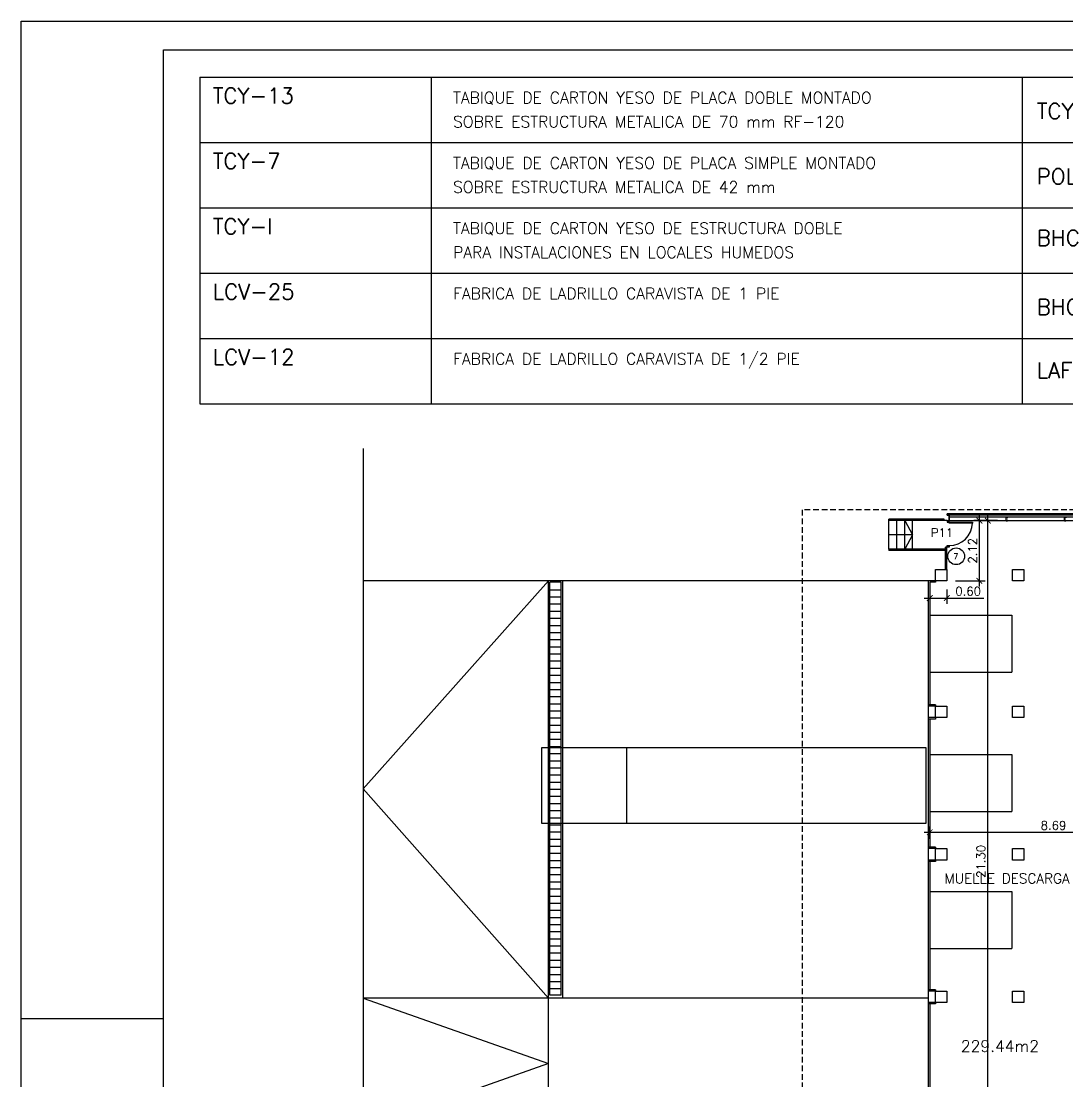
# Model space of a CAD drawing. Extents: x -1 to 154, y -18 to 77.
# Drawn here: x -1.02 to 35.67, y 39.68 to 76.88 of the extents above; entities that cross this region are included whole.
import ezdxf

# ---------------------------------------------------------------- set-up
doc = ezdxf.new("R2010")
doc.units = 0
doc.linetypes.add('TRAZOS', pattern=[0.75, 0.5, -0.25])
doc.layers.get('0').update_dxf_attribs({"linetype": 'CONTINUOUS'})
doc.layers.get('DEFPOINTS').update_dxf_attribs({"linetype": 'CONTINUOUS'})
for name, color, linetype in [('2', 2, 'CONTINUOUS'), ('4', 3, 'CONTINUOUS'), ('AMAESTRADO', 4, 'CONTINUOUS'), ('CARPINT', 1, 'CONTINUOUS'), ('COTAS', 7, 'CONTINUOUS'), ('FORMATO', 7, 'CONTINUOUS'), ('MOB', 40, 'CONTINUOUS'), ('REF-CAR', 3, 'CONTINUOUS'), ('SUP', 4, 'CONTINUOUS'), ('TABIQUERIA', 4, 'CONTINUOUS')]:
    doc.layers.add(name, color=color, linetype=linetype)
doc.styles.add('ROMANS', font='romans.shx')
doc.dimstyles.get("Standard").update_dxf_attribs({"dimtxt": 0.18, "dimasz": 0.18, "dimexe": 0.18, "dimexo": 0.0625, "dimgap": 0.09, "dimtad": 0, "dimtih": 1, "dimtoh": 1, "dimdec": 4, "dimzin": 0, "dimdsep": 46, "dimtxsty": 'Standard', "dimcen": 0.09, "dimadec": 0, "dimazin": 0, "dimtfac": 1, "dimtdec": 4, "dimtofl": 0, "dimtmove": 0, "dimatfit": 3, "dimfxl": 0, "dimtolj": 1, "dimtzin": 0, "dimarcsym": 0})

# ---------------------------------------------------------------- blocks, each defined once
blk = doc.blocks.new('_ARCHTICK')
at = {"color": 0, "linetype": 'ByBlock', "const_width": 0.15}
blk.add_lwpolyline([(-0.5, -0.5), (0.5, 0.5)], dxfattribs=at)
blk = doc.blocks.new('*D43')
at = {"linetype": 'ByBlock'}
for p, q in [((30.663, 48.407), (39.753, 48.407)), ((30.863, 48.182), (30.863, 48.607)), ((39.553, 48.182), (39.553, 48.607))]:
    blk.add_line(p, q, dxfattribs=at)
at = {"layer": 'DEFPOINTS', "color": 0, "linetype": 'ByBlock'}
for p in [(39.553, 48.407), (30.863, 47.882), (39.553, 47.882)]:
    blk.add_point(p, dxfattribs=at)
at = {"linetype": 'ByBlock', "xscale": 0.2, "yscale": 0.2, "zscale": 0.2, "rotation": 180}
blk.add_blockref('_ARCHTICK', (30.863, 48.407), dxfattribs=at)
at = {"linetype": 'ByBlock', "xscale": 0.2, "yscale": 0.2, "zscale": 0.2}
blk.add_blockref('_ARCHTICK', (39.553, 48.407), dxfattribs=at)
at = {"linetype": 'ByBlock', "insert": (35.208, 48.647), "char_height": 0.3, "attachment_point": 5, "style": 'ROMANS'}
blk.add_mtext('\\A1;8.69', dxfattribs=at)
blk = doc.blocks.new('*D44')
at = {"linetype": 'ByBlock'}
for p, q in [((32.899, 37.842), (32.899, 59.545)), ((33.244, 59.345), (32.699, 59.345)), ((33.663, 38.042), (32.699, 38.042))]:
    blk.add_line(p, q, dxfattribs=at)
at = {"layer": 'DEFPOINTS', "color": 0, "linetype": 'ByBlock'}
for p in [(32.899, 59.345), (33.544, 59.345), (33.963, 38.042)]:
    blk.add_point(p, dxfattribs=at)
at = {"linetype": 'ByBlock', "xscale": 0.2, "yscale": 0.2, "zscale": 0.2}
for p, rotation in [((32.899, 59.345), 90), ((32.899, 38.042), 270)]:
    blk.add_blockref('_ARCHTICK', p, dxfattribs=dict(at, rotation=rotation))
at = {"linetype": 'ByBlock', "insert": (32.659, 47.386), "char_height": 0.3, "attachment_point": 5, "rotation": 90, "style": 'ROMANS'}
blk.add_mtext('\\A1;21.30', dxfattribs=at)
blk = doc.blocks.new('*D47')
at = {"linetype": 'ByBlock'}
for p, q in [((31.463, 56.932), (31.463, 56.428)), ((30.663, 56.628), (31.463, 56.628)), ((30.863, 56.882), (30.863, 56.428)), ((31.463, 56.628), (32.757, 56.628))]:
    blk.add_line(p, q, dxfattribs=at)
at = {"layer": 'DEFPOINTS', "color": 0, "linetype": 'ByBlock'}
for p in [(30.863, 57.182), (31.463, 57.232), (31.463, 56.628)]:
    blk.add_point(p, dxfattribs=at)
at = {"linetype": 'ByBlock', "xscale": 0.2, "yscale": 0.2, "zscale": 0.2, "rotation": 180}
blk.add_blockref('_ARCHTICK', (30.863, 56.628), dxfattribs=at)
at = {"linetype": 'ByBlock', "xscale": 0.2, "yscale": 0.2, "zscale": 0.2}
blk.add_blockref('_ARCHTICK', (31.463, 56.628), dxfattribs=at)
at = {"linetype": 'ByBlock', "insert": (32.21, 56.868), "char_height": 0.3, "attachment_point": 5, "style": 'ROMANS'}
blk.add_mtext('\\A1;0.60', dxfattribs=at)
blk = doc.blocks.new('*D48')
at = {"linetype": 'ByBlock'}
for p, q in [((32.606, 57.032), (32.606, 59.548)), ((33.238, 59.348), (32.406, 59.348)), ((31.763, 57.232), (32.806, 57.232))]:
    blk.add_line(p, q, dxfattribs=at)
at = {"layer": 'DEFPOINTS', "color": 0, "linetype": 'ByBlock'}
for p in [(32.606, 59.348), (33.538, 59.348), (31.463, 57.232)]:
    blk.add_point(p, dxfattribs=at)
at = {"linetype": 'ByBlock', "xscale": 0.2, "yscale": 0.2, "zscale": 0.2}
for p, rotation in [((32.606, 59.348), 90), ((32.606, 57.232), 270)]:
    blk.add_blockref('_ARCHTICK', p, dxfattribs=dict(at, rotation=rotation))
at = {"linetype": 'ByBlock', "insert": (32.366, 58.29), "char_height": 0.3, "attachment_point": 5, "rotation": 90, "style": 'ROMANS'}
blk.add_mtext('\\A1;2.12', dxfattribs=at)
blk = doc.blocks.new('A$C54F826CB')
at = {"layer": 'TABIQUERIA', "color": 7, "style": 'ROMANS'}
for s, p in [('FACHADA DE CHAPA ONDULADA DE ACERO LACADA MONTADA', (8.41, 9.582)), ('SOBRE TABIQUE DE CARTON YESO DE PLACA DOBLE', (8.41, 8.737)), ('SISTEMA DE FACHADA DE POLICARBONATO CELULAR', (8.41, 7.29)), ('TIPO C3 DE POLYU O SIMILAR', (8.41, 6.445)), ('FABRICA DE BLOQUE DE HORMIGON CELULAR ENFOSCADO', (8.41, 4.899)), (' DE 1 PIE', (8.41, 4.119)), ('FACHADA DE CHAPA ONDULADA DE ACERO LACADA MONTADA', (8.41, 2.705)), ('SOBRE FABRICA DE HORMIGON CELULAR DE 1 PIE', (8.41, 1.86)), ('LAMAS DE ALUMINO FIJAS TIPO 132S DE LUXALON', (8.41, 0.005))]:
    blk.add_text(s, height=0.4, dxfattribs=at).set_placement(p)
at = {"layer": 'TABIQUERIA', "style": 'ROMANS'}
for s, p in [('TCY-13 + OND', (-0.026, 9.102)), ('POL-C3', (-0.026, 6.809)), ('BHC', (-0.026, 4.653)), ('BHC + OND', (-0.026, 2.225)), ('LAF ', (-0.026, 0))]:
    blk.add_text(s, height=0.55, dxfattribs=at).set_placement(p)
blk = doc.blocks.new('P82I')
blk.add_lwpolyline([(-0.875, 0.07), (-0.875, 0.895), (-0.845, 0.895), (-0.845, 0.07)], close=True)
for points in [[(-0.925, 0), (-0.875, 0), (-0.875, 0.07), (-0.925, 0.07)], [(0, 0), (-0.05, 0), (-0.05, 0.07), (0, 0.07)]]:
    blk.add_lwpolyline(points)
blk.add_arc((-0.875, 0.07), 0.825, 0, 87.9161)
blk = doc.blocks.new('A$C5F1F5EC7')
at = {"color": 3}
blk.add_lwpolyline([(0.003, 0.1), (0, 0.1), (0, 0.114, -0.414214), (0.006, 0.12), (0.044, 0.12, -0.414214), (0.05, 0.114), (0.05, 0.006, -0.414214), (0.044, 0), (0.006, 0, -0.414214), (0, 0.006), (0, 0.02), (0.003, 0.02), (0.003, 0.006, 0.414214), (0.006, 0.003), (0.044, 0.003, 0.414214), (0.047, 0.006), (0.047, 0.114, 0.414214), (0.044, 0.117), (0.006, 0.117, 0.414214), (0.003, 0.114)], format="xyb", close=True, dxfattribs=at)

msp = doc.modelspace()

# ---------------------------------------------------------------- linework, layer by layer
at = {"layer": '2'}
for p, q in [((10.982, 61.882), (10.982, -9.725)), ((31.372, 59.399), (29.423, 59.399)), ((29.423, 59.349), (29.423, 59.399)), ((29.423, 58.349), (29.423, 59.349)), ((31.472, 59.349), (29.423, 59.349)), ((29.703, 58.349), (29.703, 59.349)), ((29.983, 59.349), (30.263, 58.849)), ((29.983, 58.349), (29.983, 59.349)), ((30.263, 58.349), (30.263, 59.349)), ((31.372, 59.349), (31.372, 59.399)), ((31.472, 59.342), (31.472, 59.349)), ((39.613, 59.342), (31.472, 59.342)), ((30.263, 58.849), (29.423, 58.849)), ((30.263, 58.849), (29.983, 58.349)), ((31.413, 58.349), (29.423, 58.349)), ((29.423, 58.349), (29.423, 58.299)), ((31.413, 58.299), (29.423, 58.299)), ((17.482, 57.232), (10.982, 49.932)), ((30.813, 57.232), (10.982, 57.232)), ((17.482, 42.585), (17.482, 57.232)), ((17.532, 42.685), (17.532, 57.182)), ((17.932, 57.182), (17.532, 57.182)), ((17.932, 56.908), (17.532, 56.908)), ((17.932, 42.685), (17.932, 57.182)), ((17.982, 42.585), (17.982, 57.232)), ((17.932, 56.658), (17.532, 56.658)), ((17.932, 56.408), (17.532, 56.408)), ((17.932, 56.158), (17.532, 56.158)), ((17.932, 55.908), (17.532, 55.908)), ((30.863, 56.032), (33.743, 56.032)), ((33.743, 56.032), (33.743, 54.032)), ((17.932, 55.658), (17.532, 55.658)), ((17.932, 55.408), (17.532, 55.408)), ((17.932, 55.158), (17.532, 55.158)), ((17.932, 54.908), (17.532, 54.908)), ((17.932, 54.658), (17.532, 54.658)), ((17.932, 54.408), (17.532, 54.408)), ((17.932, 54.158), (17.532, 54.158)), ((30.863, 54.032), (33.743, 54.032)), ((17.932, 53.908), (17.532, 53.908)), ((17.932, 53.658), (17.532, 53.658)), ((17.932, 53.408), (17.532, 53.408)), ((17.932, 53.158), (17.532, 53.158)), ((17.932, 52.908), (17.532, 52.908)), ((17.932, 52.658), (17.532, 52.658)), ((17.932, 52.408), (17.532, 52.408)), ((17.932, 52.158), (17.532, 52.158)), ((17.932, 51.908), (17.532, 51.908)), ((17.932, 51.658), (17.532, 51.658)), ((17.932, 51.408), (17.532, 51.408)), ((20.235, 48.722), (20.235, 51.372)), ((17.932, 51.158), (17.532, 51.158)), ((30.863, 51.132), (33.743, 51.132)), ((33.743, 51.132), (33.743, 49.132)), ((17.932, 50.908), (17.532, 50.908)), ((17.932, 50.658), (17.532, 50.658)), ((17.932, 50.408), (17.532, 50.408)), ((10.982, 49.932), (17.482, 42.585)), ((17.932, 50.158), (17.532, 50.158)), ((17.932, 49.908), (17.532, 49.908)), ((17.932, 49.658), (17.532, 49.658)), ((17.932, 49.408), (17.532, 49.408)), ((17.932, 49.158), (17.532, 49.158)), ((30.863, 49.132), (33.743, 49.132)), ((17.932, 48.908), (17.532, 48.908)), ((17.932, 48.658), (17.532, 48.658)), ((17.932, 48.408), (17.532, 48.408)), ((17.932, 48.158), (17.532, 48.158)), ((17.932, 47.908), (17.532, 47.908)), ((17.932, 47.658), (17.532, 47.658)), ((17.932, 47.408), (17.532, 47.408)), ((17.932, 47.158), (17.532, 47.158)), ((17.932, 46.908), (17.532, 46.908)), ((17.932, 46.658), (17.532, 46.658)), ((17.932, 46.408), (17.532, 46.408)), ((17.932, 46.158), (17.532, 46.158)), ((30.863, 46.332), (33.743, 46.332)), ((33.743, 46.332), (33.743, 44.332)), ((17.932, 45.908), (17.532, 45.908)), ((17.932, 45.658), (17.532, 45.658)), ((17.932, 45.408), (17.532, 45.408)), ((17.932, 45.158), (17.532, 45.158)), ((17.932, 44.908), (17.532, 44.908)), ((17.932, 44.658), (17.532, 44.658)), ((17.932, 44.408), (17.532, 44.408)), ((30.863, 44.332), (33.743, 44.332)), ((17.932, 44.158), (17.532, 44.158)), ((17.932, 43.908), (17.532, 43.908)), ((17.932, 43.658), (17.532, 43.658)), ((17.932, 43.408), (17.532, 43.408)), ((17.932, 43.158), (17.532, 43.158)), ((17.932, 42.908), (17.532, 42.908)), ((10.982, 42.585), (17.482, 40.29)), ((30.813, 42.585), (10.982, 42.585)), ((17.482, 37.995), (17.482, 42.585)), ((17.932, 42.685), (17.532, 42.685)), ((17.482, 40.29), (10.982, 37.995))]:
    msp.add_line(p, q, dxfattribs=at)
at = {"layer": '2', "linetype": 'TRAZOS', "ltscale": 0.4}
for p, q in [((26.383, 59.722), (26.383, -7.168)), ((39.572, 59.722), (26.383, 59.722))]:
    msp.add_line(p, q, dxfattribs=at)
at = {"layer": '2'}
msp.add_lwpolyline([(30.735, 48.722), (30.735, 51.372), (17.235, 51.372), (17.235, 48.722), (30.735, 48.722)], dxfattribs=at)
at = {"layer": '4'}
msp.add_lwpolyline([(31.542, 59.382), (31.542, 59.346, -0.414214), (31.539, 59.344), (31.478, 59.344, -0.414214), (31.476, 59.346), (31.476, 59.352), (31.474, 59.352), (31.474, 59.346, 0.414214), (31.478, 59.342), (31.539, 59.342, 0.414214), (31.544, 59.346), (31.544, 59.382), (31.544, 59.537, 0.414214), (31.539, 59.542), (31.478, 59.542, 0.414214), (31.474, 59.537), (31.474, 59.532), (31.476, 59.532), (31.476, 59.537, -0.414214), (31.478, 59.54), (31.539, 59.54, -0.414214), (31.542, 59.537)], format="xyb", close=True, dxfattribs=at)
for points in [[(31.063, 57.632), (31.463, 57.632), (31.463, 57.232), (31.063, 57.232)], [(33.763, 57.632), (34.163, 57.632), (34.163, 57.232), (33.763, 57.232)], [(31.063, 52.832), (31.463, 52.832), (31.463, 52.432), (31.063, 52.432)], [(33.763, 52.832), (34.163, 52.832), (34.163, 52.432), (33.763, 52.432)], [(31.063, 47.832), (31.463, 47.832), (31.463, 47.432), (31.063, 47.432)], [(33.763, 47.832), (34.163, 47.832), (34.163, 47.432), (33.763, 47.432)], [(31.063, 42.832), (31.463, 42.832), (31.463, 42.432), (31.063, 42.432)], [(33.763, 42.832), (34.163, 42.832), (34.163, 42.432), (33.763, 42.432)]]:
    msp.add_lwpolyline(points, close=True, dxfattribs=at)
at = {"layer": 'AMAESTRADO'}
msp.add_circle((31.789, 58.094), 0.294, dxfattribs=at)
at = {"layer": 'CARPINT'}
for p, q in [((85.654, 59.582), (31.478, 59.582)), ((31.478, 59.542), (31.478, 59.582)), ((85.654, 59.542), (31.478, 59.542)), ((31.518, 59.542), (31.518, 59.582)), ((85.578, 59.462), (31.544, 59.462)), ((31.413, 57.632), (31.413, 58.417)), ((31.542, 58.417), (31.413, 58.417)), ((31.463, 57.632), (31.463, 58.417)), ((30.813, 57.232), (30.813, 52.682)), ((31.063, 57.232), (30.813, 57.232)), ((30.863, 57.182), (30.863, 52.882)), ((31.063, 57.182), (30.863, 57.182)), ((31.063, 57.232), (31.063, 57.182)), ((31.063, 52.882), (30.813, 52.882)), ((31.063, 52.832), (30.813, 52.832)), ((31.063, 52.882), (31.063, 52.832)), ((30.813, 52.682), (30.813, 52.582)), ((30.813, 52.582), (30.813, 47.432)), ((31.063, 52.432), (30.813, 52.432)), ((31.063, 52.382), (30.813, 52.382)), ((30.863, 52.382), (30.863, 47.882)), ((31.063, 52.432), (31.063, 52.382)), ((31.063, 47.882), (30.813, 47.882)), ((31.063, 47.832), (30.813, 47.832)), ((31.063, 47.882), (31.063, 47.832)), ((30.813, 47.432), (30.813, 38.092)), ((31.063, 47.432), (30.813, 47.432)), ((31.063, 47.382), (30.813, 47.382)), ((30.863, 47.382), (30.863, 42.882)), ((31.063, 47.432), (31.063, 47.382)), ((31.063, 42.882), (30.813, 42.882)), ((31.063, 42.832), (30.813, 42.832)), ((31.063, 42.882), (31.063, 42.832)), ((31.063, 42.432), (30.813, 42.432)), ((31.063, 42.432), (31.063, 42.382)), ((31.063, 42.382), (30.813, 42.382)), ((30.863, 42.382), (30.863, 38.092))]:
    msp.add_line(p, q, dxfattribs=at)
at = {"layer": 'FORMATO'}
for p, q in [((-1.023, 76.876), (153.848, 76.876)), ((-1.023, -17.724), (-1.023, 76.876)), ((-1.023, 41.876), (3.977, 41.876))]:
    msp.add_line(p, q, dxfattribs=at)
at = {"layer": 'FORMATO', "color": 5}
for p, q in [((3.977, 75.876), (152.848, 75.876)), ((3.977, -16.724), (3.977, 75.876))]:
    msp.add_line(p, q, dxfattribs=at)
at = {"layer": 'TABIQUERIA'}
for p, q in [((5.252, 74.91), (5.252, 63.448)), ((5.252, 74.91), (34.102, 74.91)), ((13.363, 74.91), (13.363, 63.448)), ((34.102, 74.91), (34.102, 63.448)), ((34.102, 74.91), (62.952, 74.91)), ((5.252, 63.448), (34.102, 63.448)), ((34.102, 63.448), (62.952, 63.448))]:
    msp.add_line(p, q, dxfattribs=at)
at = {"layer": 'TABIQUERIA', "color": 7}
for p, q in [((5.252, 72.618), (34.102, 72.618)), ((34.102, 72.618), (62.952, 72.618)), ((5.252, 70.326), (34.102, 70.326)), ((34.102, 70.326), (62.952, 70.326)), ((5.252, 68.033), (34.102, 68.033)), ((34.102, 68.033), (62.952, 68.033)), ((5.252, 65.741), (34.102, 65.741)), ((34.102, 65.741), (62.952, 65.741))]:
    msp.add_line(p, q, dxfattribs=at)

# ---------------------------------------------------------------- block references
at = {"layer": '4', "xscale": -1}
for p in [(33.588, 59.342), (35.638, 59.342)]:
    msp.add_blockref('A$C5F1F5EC7', p, dxfattribs=at)
at = {"layer": 'CARPINT', "rotation": 270}
msp.add_blockref('P82I', (31.472, 58.417), dxfattribs=at)
at = {"layer": 'REF-CAR'}
msp.add_blockref('A$C54F826CB', (34.646, 64.343), dxfattribs=at)

# ---------------------------------------------------------------- texts
at = {"layer": 'AMAESTRADO', "style": 'ROMANS'}
msp.add_text('7', height=0.2, dxfattribs=at).set_placement((31.695, 57.988))
at = {"layer": 'MOB', "color": 7, "style": 'ROMANS'}
msp.add_text('MUELLE DESCARGA', height=0.35, dxfattribs=at).set_placement((31.38, 46.611))
at = {"layer": 'REF-CAR', "style": 'ROMANS'}
msp.add_text('P11', height=0.3, dxfattribs=at).set_placement((30.901, 58.773))
at = {"layer": 'SUP', "style": 'ROMANS'}
msp.add_text('229.44m2', height=0.4, dxfattribs=at).set_placement((31.954, 40.701))
at = {"layer": 'TABIQUERIA', "style": 'ROMANS'}
for s, p in [('TCY-13', (5.698, 73.986)), ('TCY-7', (5.698, 71.694)), ('TCY-I', (5.698, 69.402)), ('LCV-25', (5.698, 67.109)), ('LCV-12', (5.698, 64.817))]:
    msp.add_text(s, height=0.55, dxfattribs=at).set_placement(p)
at = {"layer": 'TABIQUERIA', "color": 7, "style": 'ROMANS'}
for s, p in [('TABIQUE DE CARTON YESO DE PLACA DOBLE MONTADO', (14.134, 73.992)), ('SOBRE ESTRUCTURA METALICA DE 70 mm RF-120', (14.134, 73.147)), ('TABIQUE DE CARTON YESO DE PLACA SIMPLE MONTADO', (14.134, 71.699)), ('SOBRE ESTRUCTURA METALICA DE 42 mm', (14.134, 70.855)), ('TABIQUE DE CARTON YESO DE ESTRUCTURA DOBLE', (14.134, 69.407)), ('PARA INSTALACIONES EN LOCALES HUMEDOS', (14.134, 68.562)), ('FABRICA DE LADRILLO CARAVISTA DE 1 PIE', (14.134, 67.115)), ('FABRICA DE LADRILLO CARAVISTA DE 1/2 PIE', (14.134, 64.822))]:
    msp.add_text(s, height=0.4, dxfattribs=at).set_placement(p)

# ---------------------------------------------------------------- dimensions: what is measured, and where the dimension line sits
at = {"layer": 'COTAS'}
dim = msp.add_linear_dim(base=(32.606, 59.348), p1=(31.463, 57.232), p2=(33.538, 59.348), angle=90, dimstyle='Standard', override={"dimtxt": 0.3, "dimasz": 0.2, "dimexe": 0.2, "dimexo": 0.3, "dimtad": 1, "dimtih": 0, "dimtoh": 0, "dimdec": 2, "dimtxsty": 'ROMANS', "dimblk1": 'ARCHTICK', "dimblk2": 'ARCHTICK', "dimsah": 1, "dimcen": 2.5, "dimdle": 0.2, "dimclrd": 256, "dimclre": 256, "dimclrt": 256, "dimtofl": 1}, dxfattribs=at)
dim.commit()
dim.dimension.update_dxf_attribs({"geometry": '*D48', "text_midpoint": (32.366, 58.29)})
dim = msp.add_linear_dim(base=(32.899, 59.345), p1=(33.963, 38.042), p2=(33.544, 59.345), angle=90, dimstyle='Standard', override={"dimtxt": 0.3, "dimasz": 0.2, "dimexe": 0.2, "dimexo": 0.3, "dimtad": 1, "dimtih": 0, "dimtoh": 0, "dimdec": 2, "dimtxsty": 'ROMANS', "dimblk1": 'ARCHTICK', "dimblk2": 'ARCHTICK', "dimsah": 1, "dimcen": 2.5, "dimdle": 0.2, "dimclrd": 256, "dimclre": 256, "dimclrt": 256, "dimtofl": 1}, dxfattribs=at)
dim.commit()
dim.dimension.update_dxf_attribs({"geometry": '*D44', "text_midpoint": (32.899, 47.386), "dimtype": 160})
for base, p1, p2, picture, middle in [((31.463, 56.628), (30.863, 57.182), (31.463, 57.232), '*D47', (32.21, 56.868)), ((39.553, 48.407), (30.863, 47.882), (39.553, 47.882), '*D43', (35.208, 48.647))]:
    dim = msp.add_linear_dim(base=base, p1=p1, p2=p2, dimstyle='Standard', override={"dimtxt": 0.3, "dimasz": 0.2, "dimexe": 0.2, "dimexo": 0.3, "dimtad": 1, "dimtih": 0, "dimtoh": 0, "dimdec": 2, "dimtxsty": 'ROMANS', "dimblk1": 'ARCHTICK', "dimblk2": 'ARCHTICK', "dimsah": 1, "dimcen": 2.5, "dimdle": 0.2, "dimclrd": 256, "dimclre": 256, "dimclrt": 256, "dimtofl": 1}, dxfattribs=at)
    dim.commit()
    dim.dimension.update_dxf_attribs({"geometry": picture, "text_midpoint": middle})

doc.saveas('drawing.dxf')
